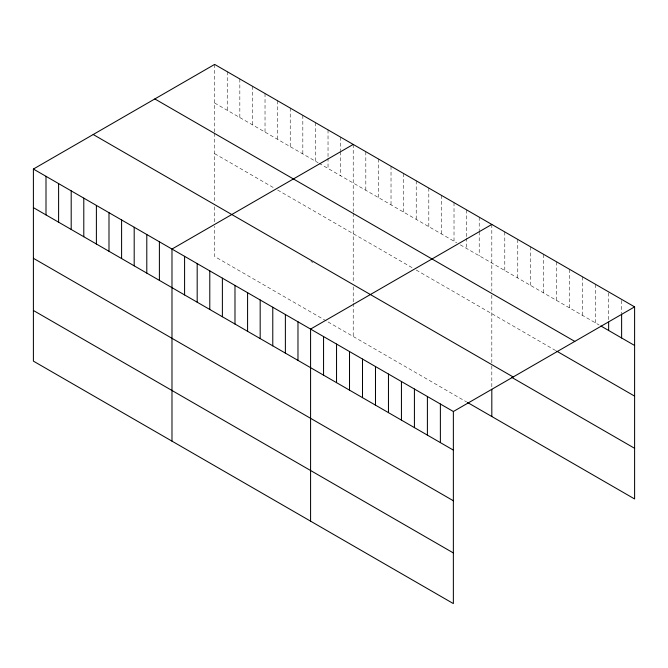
<?xml version="1.0" encoding="UTF-8"?>
<svg xmlns="http://www.w3.org/2000/svg" width="668" height="668" viewBox="0 0 668 668"><rect width="100%" height="100%" fill="white"/><g stroke="black" fill="none" stroke-linecap="round" stroke-linejoin="round"><path stroke-width="0.5" stroke-dasharray="3.34 2.5" d="M214.637 64.412L214.637 132.231M214.637 103.006L318.127 162.758M319.028 163.276L456.712 242.768M460.319 244.847L599.121 324.982M214.637 153.657L274.03 187.95M277.629 190.021L412.615 267.96M416.222 270.039L555.851 350.65M310.929 261.43L312.724 262.474M326.226 320.916L214.637 256.487L214.637 226.293M328.03 321.951L466.615 401.969M621.616 300.425L621.616 312.941M608.64 292.926L608.64 320.047M595.656 284.393L595.656 322.986M582.68 276.894L582.68 315.488M569.695 269.404L569.695 307.998M556.72 261.906L556.72 300.5M543.735 254.416L543.735 293.01M530.751 246.918L530.751 285.512M517.775 239.428L517.775 278.022M504.791 231.93L504.791 270.523M491.815 224.44L491.815 291.281M491.815 295.173L491.815 362.858M491.815 365.864L491.815 387.298M479.215 217.167L479.215 230.727M479.215 231.763L479.215 255.761M466.615 209.886L466.615 237.006M466.615 238.05L466.615 248.488M454.015 202.613L454.015 241.206M441.414 195.34L441.414 233.934M428.814 188.067L428.814 226.661M416.222 180.794L416.222 219.388M403.622 173.521L403.622 212.115M391.022 166.248L391.022 204.842M378.422 158.967L378.422 197.569M365.822 151.694L365.822 190.297M353.222 144.422L353.222 212.24M353.222 213.217L353.222 282.84M353.222 286.831L353.222 302.412M353.222 303.389L353.222 336.505M340.622 137.149L340.622 150.709M340.622 151.753L340.622 175.742M328.03 129.876L328.03 156.997M328.03 158.04L328.03 168.47M315.43 122.603L315.43 161.197M302.829 115.33L302.829 153.924M290.229 108.057L290.229 146.651M277.629 100.776L277.629 139.378M265.029 93.503L265.029 132.097M252.437 86.23L252.437 124.824M239.837 78.958L239.837 117.551M227.237 71.685L227.237 110.278M214.637 133.199L214.637 202.83M214.637 206.813L214.637 222.402"/><path stroke-width="1" d="M33.4 169.046L453.363 411.513L453.363 603.588L33.4 361.129L33.4 169.046L214.637 64.412L634.6 306.871L634.6 498.954L467.516 402.487M353.222 144.422L171.985 249.055L171.985 441.139M491.815 224.44L310.578 329.074L310.578 521.149M453.363 411.513L634.6 306.871M600.849 325.984L634.6 345.473M154.826 98.939L574.789 341.406M556.72 351.151L634.6 396.116M93.211 134.518L513.174 376.977M511.713 377.362L634.6 448.303M33.4 207.639L453.363 450.107M33.4 258.291L453.363 500.758M33.4 310.478L453.363 552.937M621.616 313.985L621.616 337.975M608.64 322.135L608.64 330.485M491.815 389.244L491.815 416.515M440.379 404.015L440.379 442.608M427.403 396.525L427.403 435.118M414.419 389.026L414.419 427.62M401.443 381.537L401.443 420.13M388.459 374.038L388.459 412.632M375.483 366.548L375.483 405.142M362.499 359.05L362.499 397.644M349.514 351.552L349.514 390.154M336.538 344.062L336.538 382.655M323.554 336.563L323.554 375.166M297.978 321.801L297.978 360.394M285.378 314.528L285.378 353.121M272.778 307.247L272.778 345.849M260.178 299.974L260.178 338.576M247.577 292.701L247.577 331.295M234.986 285.428L234.986 324.022M222.386 278.155L222.386 316.749M209.785 270.882L209.785 309.476M197.185 263.609L197.185 302.203M184.585 256.337L184.585 294.93M159.393 241.783L159.393 280.376M146.793 234.51L146.793 273.103M134.193 227.237L134.193 265.831M121.593 219.964L121.593 258.558M108.993 212.691L108.993 251.285M96.392 205.418L96.392 244.012M83.792 198.145L83.792 236.739M71.2 190.864L71.2 229.466M58.6 183.591L58.6 222.185M46 176.319L46 214.912"/></g></svg>
